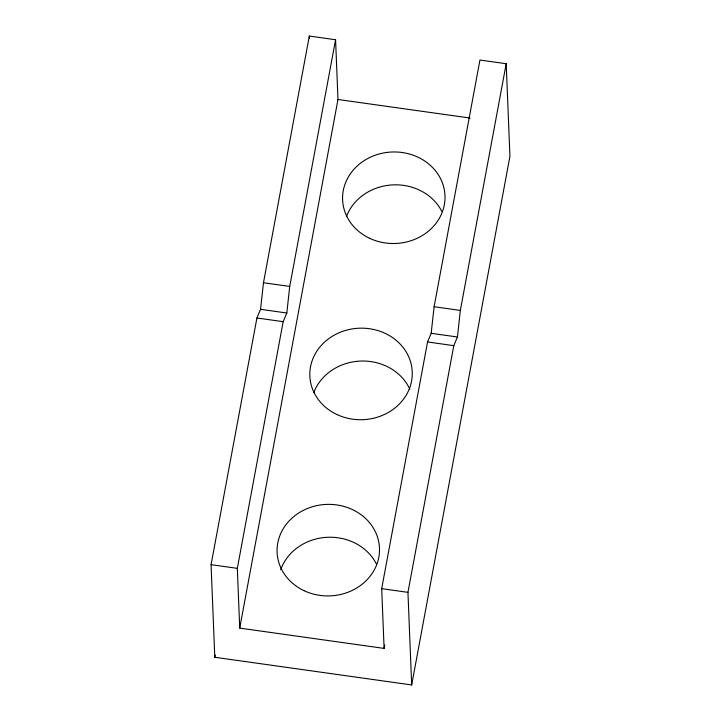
<?xml version="1.0" encoding="UTF-8"?>
<svg xmlns="http://www.w3.org/2000/svg" width="721" height="721" viewBox="0 0 721 721"><rect width="100%" height="100%" fill="white"/><g stroke="black" fill="none" stroke-linecap="round" stroke-linejoin="round"><path stroke-width="1.08" d="M384.104 648.404L381.697 588.651L427.553 341.961L431.185 333.309L434.105 306.722L479.952 60.032L506.205 63.727L509.927 156.331L411.673 684.95L214.795 657.273L211.073 564.669L256.928 317.979L260.56 309.318L263.48 282.74L309.327 36.05L335.58 39.736L337.978 99.489L239.723 628.108L384.104 648.404L384.717 645.079M239.723 628.108L237.326 568.355L283.173 321.674L286.814 313.013L289.725 286.426L335.58 39.736M411.673 684.95L407.951 592.347L453.806 345.656L457.438 336.995L460.349 310.418L506.205 63.727M214.795 657.273L215.2 655.065M337.978 99.489L470.137 118.064M263.48 282.74L289.725 286.426M434.105 306.722L460.349 310.418M260.56 309.318L286.814 313.013M431.185 333.309L457.438 336.995M256.928 317.979L283.173 321.674M427.553 341.961L453.806 345.656M211.073 564.669L237.326 568.355M381.697 588.651L407.951 592.347M309.327 36.05L309.417 38.285M313.761 392.711A51.236 45.774 -2.3 0 1 360.743 361.059A51.236 45.774 -2.3 0 1 409.834 389.232M280.703 569.779A51.236 45.774 -2.3 0 1 326.487 537.343A51.236 45.774 -2.3 0 1 376.29 563.786M346.513 216.507A51.236 45.774 -2.3 0 1 392.494 184.9A51.236 45.774 -2.3 0 1 441.802 211.379M304.082 590.688A51.236 45.774 -2.3 0 0 379.489 548.293A51.236 45.774 -2.3 0 0 301.288 511.459A51.236 45.774 -2.3 0 0 304.082 590.688M336.833 414.485A51.236 45.774 -2.3 0 0 412.241 372.09A51.236 45.774 -2.3 0 0 334.039 335.256A51.236 45.774 -2.3 0 0 336.833 414.485M369.585 238.281A51.236 45.774 -2.3 0 0 444.992 195.878A51.236 45.774 -2.3 0 0 366.791 159.053A51.236 45.774 -2.3 0 0 369.585 238.281"/></g></svg>
